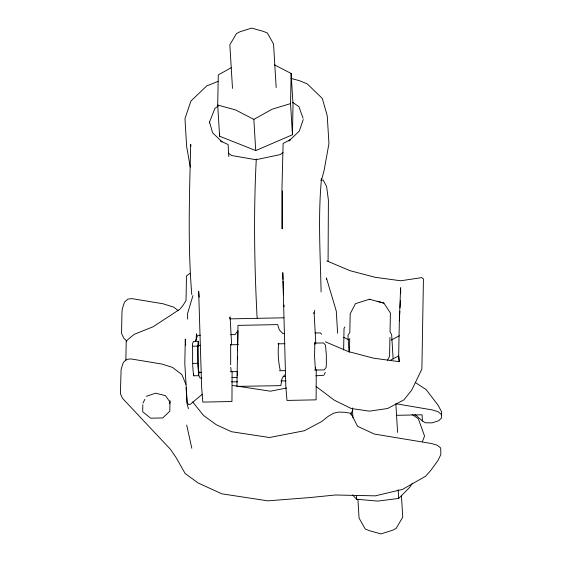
<?xml version="1.0" encoding="UTF-8"?>
<svg xmlns="http://www.w3.org/2000/svg" width="562" height="562" viewBox="0 0 562 562"><rect width="100%" height="100%" fill="white"/><g stroke="black" fill="none" stroke-linecap="round" stroke-linejoin="round"><path stroke-width="0.84" d="M232.106 371.243L231.958 401.514L202.819 402.09L201.646 387.492L198.66 291.235L199.201 297.158M316.258 369.578L316.111 399.842L286.971 400.425L285.798 385.827L282.784 272.619L283.009 279.44M274.446 64.827L291.13 73.474L293.027 104.644L292.444 134.775L255.731 150.56L219.594 136.222L217.705 105.045L218.281 74.915L231.186 67.721M292.444 134.775L290.554 103.598L291.13 73.474M237.297 375.781L237.354 371.475M237.719 344.78L237.937 330.716L235.057 334.594L230.708 334.678M237.375 359.617L237.417 356.996M237.536 350.196L237.585 347.646M125.846 360.565L126.225 340.895L134.178 334.355L153.026 326.817L179.882 309.226L182.945 305.489L186.022 300.6L186.5 275.928L189.97 273.322M142.818 404.759L142.685 411.742L150.616 418.191L162.685 417.952L169.808 411.208L170.012 400.727M219.594 136.222L219.644 133.707M256.293 159.004C253.539 211.516 254.347 264.161 257.038 316.666L257.298 318.331M343.628 350.021L344.042 328.313L344.836 327.028M349.452 352.051L349.712 338.514M389.93 337.474L389.571 356.329L387.534 360.221M400.706 292.928L400.622 287.73L399.336 320.881L398.669 355.879L399.182 361.542M229.844 317.467L229.795 318.879L283.943 317.804M282.384 190.961L282.138 228.839L281.927 189.991L283.122 143.465L290.357 139.692L288.868 140.971L299.321 131.108L303.227 119.573M198.604 346.276L198.302 341.317L193.461 341.415L192.457 343.832C192.956 354.425 191.937 365.265 193.771 375.802L198.632 375.704L199.124 371.707M399.336 320.881L399.849 311.264M400.032 307.772L400.404 300.782M196.054 340.67L196.475 333.814L196.581 335.556M230.687 344.323L230.659 364.78M315.549 367.478L315.366 369.81L314.558 356.104L314.839 342.658L315.022 344.281M198.632 375.704L197.88 363.312L197.712 346.122L198.302 341.317M278.731 343.249C277.614 352.093 278.323 361.282 280.157 369.993M321.527 178.428C317.888 216.075 320.312 254.172 321.106 291.959M321.921 178.604L324.119 170.37L328.946 143.577L327.239 115.835L322.321 98.462L307.323 83.942L299.476 80.696L291.074 78.434M313.821 313.61L314.762 310.393M192.963 295.57L187.42 313.989L187.729 319.097M195.323 341.555L197.669 335.331L200.283 335.282M209.907 121.146L214.881 108.41L218.344 105.895M422.371 441.655L424.549 436.084L418.381 418.823L412.072 414.37M324.246 374.559L325.243 372.388M142.973 403.144L144.834 399.35M169.324 403.713L170.068 402.195L165.481 395.634L155.646 393.196L146.324 396.308M352.817 410.457L350.906 413.316L351.011 415.03M284.59 374.847L282.026 378.626L280.838 385.63L236.932 386.389L237.979 325.391L277.642 324.604L279.349 329.894L282.932 333.638L284.674 333.61M412.508 483.194L409.607 487.423L398.704 498.417L377.812 501.093L356.645 499.246L352.472 494.897M202.355 394.208L190.476 404.162L188.628 404.689L187.167 402.511L184.814 363.776L185.284 339.111L185.678 345.131M283.051 152.576L280.276 154.585L255.921 159.727L231.734 155.548L228.235 153.075M217.705 105.045L235.633 109.955L253.841 119.383L272.057 109.232L290.554 103.598M391.18 340.108L399.329 335.781M390.267 360.333L398.669 355.879L399.203 361.668L373.547 358.177L348.356 351.545L325.307 341.787M393.133 359.034L391.651 334.566L390.042 331.721L390.4 312.985L383.902 303.108L369.431 299.251L355.465 303.67L350.182 313.786L349.831 332.275L347.962 335.43L348.974 352.037M323.916 375.283L315.844 375.781M218 81.413L206.725 85.937L190.883 101.069L184.975 118.659L186.633 146.401L190.272 167.118M286.557 388.054L270.371 391.201L232.415 385.413M280.852 381.008L286.002 380.832M320.656 180.128L323.255 180.079L326.62 186.626L328.398 200.121L328.082 261.232M315.099 333.006L320.319 332.901L321.626 334.242M200.655 345.377L198.021 345.433L198.147 366.059L198.688 372.36L201.322 372.311M230.497 344.787L238.4 344.632M277.909 343.846L284.927 343.705M314.776 343.115L323.557 342.939L325.517 345.209L326.325 354.636L326.382 364.134L326.072 367.562L324.225 369.873L314.565 370.063M192.871 346.213L197.712 346.122M193.04 363.41L197.88 363.312M230.294 371.735L237.312 371.594M279.454 370.758L285.594 370.639M201.807 378.043L200.086 378.078L198.639 375.212M231.944 377.446L237.129 377.341M283.086 376.435L285.693 376.378M396.786 415.311L422.062 414.805L422.434 420.98L425.336 422.772L431.974 422.87L438.732 420.72L441.549 417.995L441.332 414.398L437.96 411.616L432.185 409.909L396.428 403.818M231.432 381.844L237.543 381.802M377.193 301.323L383.902 303.108M369.431 299.251L370 299.406M326.859 260.894L349.908 270.652L375.1 277.284L400.755 280.775L421.711 277.614L423.432 278.956L421.886 369.065L411.602 390.302L403.902 399.877L387.625 408.504L369.417 411.152L351.201 408.497L334.418 400.277L316.118 386.487M343.621 337.291L348.904 339.877M415.325 382.532L426.179 389.635L438.079 405.223L441.43 411.51L441.606 415.03M221.913 141.884L220.718 141.076L228.109 144.553L228.839 156.629M292.647 102.284L298.956 106.738L303.066 118.245M178.316 310.688L173.595 307.091L163.001 303.761L132.246 298.668L127.995 299.019L124.518 302.026L122.27 309.044L121.954 312.542L121.554 333.414L123.752 338.127L126.879 341.211M414.918 414.349L422.434 420.98M221.892 141.701L212.619 132.829L209.38 121.434L209.486 123.085M192.71 401.956L203.556 415.508L216.419 424.823L231.53 431.728L269.479 437.517L304.407 430.731L321.752 421.479L328.166 416.358L333.744 413.154L338.521 412.094L344.639 412.276L350.906 413.316L357.622 426.333L374.292 434.04L431.539 443.523L437.313 445.223L440.685 448.005L440.847 454.567L437.967 460.489L431.068 470.008L425.673 476.204L402.49 489.411L375.318 495.846L335.275 494.996L310.322 497.532L267.8 500.84L221.842 493.829L198.253 483.053L185.137 473.548L176.264 457.861L170.455 449.319L122.593 398.409L120.394 393.695L121.111 369.318L123.359 362.3L126.836 359.301L131.094 358.949L161.849 364.043L172.436 367.365L181.877 374.566L185.896 384.345M188.446 408.686L187.097 404.183L186.099 387.794M186.696 425.055L191.818 448.272M193.377 373.414L193.771 375.802M230.75 367.408L231.214 371.475M191.782 294.523C187.659 244.625 189.471 194.417 190.708 144.413L190.813 146.155M326.522 279.686L326.41 277.951L336.273 311.032L337.622 333.182M395.845 403.6L397.594 432.438M401.423 495.361L402.743 517.209L396.14 528.399L392.606 530.233L380.952 533.9L369.438 530.69L365.244 529.011L359.062 518.073L357.945 499.723M398.177 489.755L398.704 498.417M352.374 407.963L352.957 417.58M356.434 495.782L356.645 499.246M314.102 312.662L315.788 343.157M276.181 87.574L273.532 43.927L267.343 32.989L263.156 31.31L251.636 28.1L239.988 31.767L236.454 33.601L229.844 44.791L232.499 88.438M253.841 119.383L255.731 150.56M230.104 316.919L231.635 344.822M284 305.026L284.084 306.733M283.065 281.14L283.522 294.783"/></g></svg>
